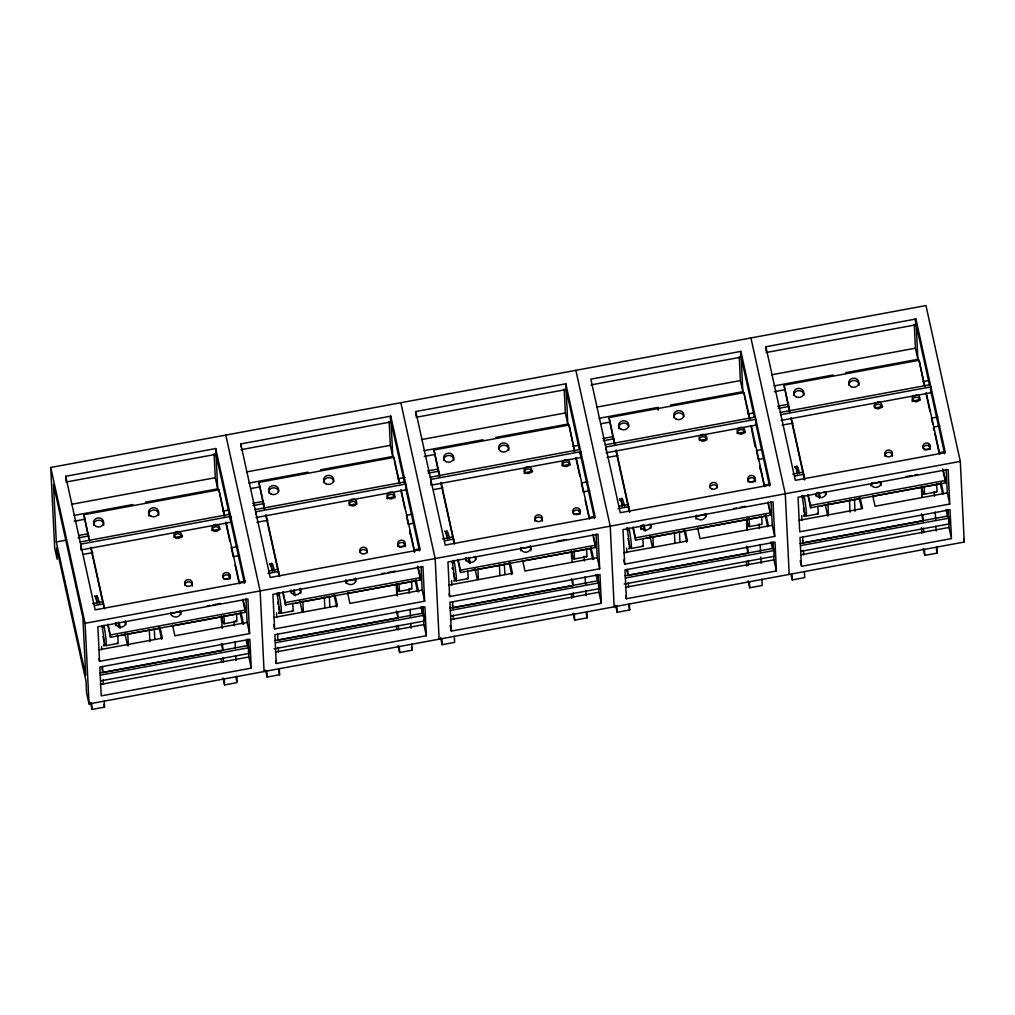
<?xml version="1.0" encoding="UTF-8"?>
<svg xmlns="http://www.w3.org/2000/svg" width="1015" height="1015" viewBox="0 0 1015 1015"><rect width="100%" height="100%" fill="white"/><g stroke="black" fill="none" stroke-linecap="round" stroke-linejoin="round"><path stroke-width="1.5" d="M50.75 467.471L925.972 305.553L960.304 461.394L964.25 542.023L89.028 703.941L86.579 692.814L86.009 681.293L56.586 547.719L57.145 559.24L54.696 548.1L50.75 467.471L85.082 623.312L89.028 703.941M65.709 476.289L215.738 448.541L245.173 582.115L95.131 609.863L65.709 476.289L65.912 480.615M240.745 443.91L390.788 416.15L420.223 549.724L270.18 577.484L240.745 443.91L240.885 446.79M415.795 411.532L565.837 383.772L595.259 517.346L445.23 545.106L415.795 411.532L416.01 415.846M740.874 351.38L590.844 379.141L620.267 512.715L770.309 484.967L740.874 351.38L742.853 391.701L670.585 405.074M765.881 346.762L915.923 319.002L945.346 452.576L795.316 480.336L765.881 346.762L766.097 351.076M65.988 482.049L216.03 454.301L244.437 583.27M241.037 449.67L391.067 421.91M416.074 417.292L566.116 389.532L579.311 449.404M591.123 384.901L741.153 357.14M766.16 352.522L916.202 324.762M71.418 504.328L215.269 477.722L214.089 453.768M246.455 471.95L390.306 445.331L389.138 421.39M421.504 439.571L565.355 412.953L564.175 389.011M596.541 407.18L740.392 380.574L739.225 356.62M771.59 374.801L915.441 348.183L914.274 324.242M73.892 515.455L132.94 504.531M145.45 502.222L217.718 488.849L215.738 448.541M248.941 483.077L307.989 472.153M320.486 469.831L392.754 456.471L390.788 416.15M423.978 450.685L483.039 439.761M495.536 437.452L567.804 424.08L565.837 383.772M599.028 418.307L658.075 407.383L658.215 410.263M774.077 385.928L833.125 375.004M845.622 372.683L917.89 359.323L915.923 319.002M89.079 540.17L83.877 514.757L218.91 489.776L224.683 515.975M264.458 509.327L258.914 482.366L393.947 457.384L399.72 483.584M439.508 476.949L433.963 449.988L568.996 425.006L574.769 451.206M614.544 444.57L609 417.596L744.033 392.615L749.806 418.827M789.594 412.179L784.049 385.218L919.082 360.236L924.855 386.436M74.171 521.215L85.057 519.211M250.768 488.545L260.094 486.819M424.27 456.445L435.143 454.441M600.867 423.775L610.18 422.05M774.356 391.689L785.229 389.671M79.145 535.413L88.419 533.7M252.634 503.313L263.469 501.321M427.683 470.935L438.505 468.93M602.732 438.556L613.555 436.551M777.769 406.165L788.604 404.16M56.307 541.959L53.478 484.371L82.913 617.945L85.729 675.533L56.307 541.959L66.026 540.158M78.079 537.925L88.914 535.92M223.008 511.116L228.565 510.088M253.128 505.546L263.951 503.541M398.058 478.737L404.998 477.443M428.178 473.155L439 471.163M573.094 446.346L578.652 445.319M603.215 440.776L614.05 438.772M748.144 413.968L753.701 412.94M778.264 408.398L789.086 406.393M923.193 381.589L928.75 380.562M80.172 541.972L230.215 514.212L230.494 519.972M255.222 509.581L405.251 481.833M430.259 477.202L580.301 449.442M605.308 444.824L755.35 417.064M780.357 412.433L930.387 384.672M780.84 414.666L930.882 386.905L931.161 392.665L781.131 420.426M255.996 517.574L406.025 489.814L405.746 484.053L255.704 511.814L255.856 514.694M432.58 484.904L581.075 457.435L580.796 451.675L430.753 479.423L431.032 485.183M606.082 452.804L756.124 425.044L755.832 419.284L605.803 447.044L605.942 449.924M83.484 554.368L92.771 552.642M174.872 537.455L182.624 536.022M212.046 530.579L219.798 529.145M256.973 522.268L267.82 520.264M349.921 505.077L356.113 503.922M387.096 498.2L394.848 496.766M433.57 489.598L442.857 487.872M524.958 472.686L532.71 471.252M562.145 465.809L569.884 464.375M607.059 457.499L617.907 455.494M700.007 440.307L706.199 439.165M737.182 433.43L744.934 431.997M782.108 425.12L792.956 423.115M875.057 407.916L882.796 406.495M912.231 401.039L919.971 399.606M231.42 547.707L237.599 546.565M406.469 515.316L412.648 514.174M581.506 482.937L587.685 481.795M756.556 450.559L761.187 449.696M931.592 418.167L937.784 417.025M233.387 556.613L239.565 555.471M408.423 524.222L413.067 523.372M583.473 491.844L589.652 490.702M758.51 459.465L763.153 458.602M939.738 425.932L933.559 427.074L933.559 429.979M92.505 603.608L103.264 601.616M223.998 579.286L230.202 578.131M269.089 570.95L278.313 569.237M399.047 546.907L405.251 545.753M442.591 538.851L453.35 536.859M574.084 514.516L580.301 513.374M619.175 506.18L628.399 504.468M749.133 482.138L755.338 480.983M792.677 474.081L803.449 472.089M924.17 449.747L930.387 448.605M94.535 605.549L103.758 603.849M268.036 573.45L278.795 571.458M444.621 540.792L453.845 539.079M618.122 508.693L628.894 506.701M794.707 476.022L803.931 474.309M238.703 582.356L245.655 581.075M413.752 549.978L419.309 548.95M588.789 517.587L594.346 516.559M763.838 485.208L769.395 484.18M938.888 452.83L944.445 451.789M85.082 623.312L960.304 461.394M207.022 605.968L210.029 605.409M213.036 604.851L220.534 603.468M382.071 573.577L385.078 573.031M388.073 572.473L395.571 571.077M557.121 541.198L566.116 539.536M733.667 508.54L736.662 507.982M739.669 507.424L745.67 506.32M905.71 476.707L911.711 475.604M914.705 475.045L917.712 474.487M170.469 613.517L181.279 611.512M345.506 581.138L356.328 579.134M520.555 548.747L529.83 547.034M695.592 516.369L706.415 514.364M870.642 483.99L879.916 482.265M245.389 609.99L245.503 612.286L110.47 637.268L110.356 634.971L245.389 609.99L243.016 599.193M420.438 577.598L420.553 579.908L285.519 604.889L285.405 602.58L420.438 577.598L418.053 566.814M595.475 545.22L595.589 547.529L460.556 572.511L460.442 570.202L595.475 545.22L593.103 534.436M770.525 512.841L770.639 515.138L635.606 540.12L635.491 537.823L770.525 512.841L768.152 502.044M945.574 480.45L945.688 482.759L810.642 507.741L810.541 505.432L945.574 480.45L943.189 469.666M120.937 635.441L159.66 628.272M172.055 625.989L240.212 613.377L242.547 623.971M295.974 603.062L334.709 595.894M347.105 593.597L415.262 580.986L417.596 591.593M471.023 570.671L509.746 563.515M522.141 561.219L590.299 548.607L592.633 559.202M646.073 538.293L684.795 531.124M697.191 528.84L765.348 516.229L767.683 526.823M821.11 505.914L859.845 498.746M872.228 496.449L940.398 483.838L942.732 494.445M106.004 645.629L117.753 643.459M223.985 623.794L236.571 621.459M281.041 613.25L292.802 611.068M399.035 591.402L411.621 589.081M456.09 580.859L467.839 578.69M574.084 559.024L586.67 556.702M631.14 548.481L642.888 546.298M749.121 526.645L761.707 524.311M806.176 516.089L817.938 513.92M924.17 494.254L936.756 491.932M98.658 649.892L162.375 638.105L160.04 627.511M245.998 598.863L247.14 622.423L174.872 635.796L172.537 625.202M273.707 617.513L337.424 605.727L335.077 595.133M421.035 566.484L422.189 590.045L349.921 603.418L347.587 592.811M448.744 585.135L512.461 573.335L510.126 562.741M596.084 534.093L597.239 557.654L524.971 571.026L522.636 560.432M623.794 552.744L687.51 540.957L685.176 530.363M771.121 501.714L772.275 525.275L700.007 538.648L697.673 528.054M798.843 520.365L862.547 508.578L860.212 497.984M946.17 469.336L947.325 492.897L875.057 506.257L872.722 495.663M99.559 661.311L249.601 633.563L247.901 599.002L97.871 626.763L99.559 661.311L98.95 658.532M274.608 628.932L424.638 601.172L422.951 566.624L272.908 594.371L274.608 628.932L273.682 624.758M449.645 596.554L599.687 568.793L598 534.233L447.958 561.993L449.645 596.554L449.036 593.762M624.694 564.162L774.737 536.402L773.037 501.854L623.007 529.614L624.694 564.162L623.768 559.988M949.774 504.024L799.731 531.784L798.044 497.223L948.086 469.463L949.774 504.024L947.325 492.897M99.775 672.932L248.269 645.464M274.824 640.554L423.318 613.085M449.873 608.163L598.355 580.694M624.91 575.784L773.405 548.316M799.96 543.406L948.454 515.924M101.931 668.403L102.845 672.577L222.881 650.361L222.577 644.297M279.455 639.907L397.918 617.983L397.626 611.905M452.322 605.029L452.931 607.807L572.968 585.604L572.676 579.527M626.75 569.859L627.981 575.429L748.017 553.213L747.712 547.148M802.408 540.259L803.03 543.038L923.054 520.835L922.762 514.757M100.269 675.165L248.764 647.684L246.937 639.412M275.319 642.774L423.801 615.306L421.986 607.021M450.356 610.396L598.85 582.927L597.023 574.642M625.405 578.004L773.899 550.536L772.072 542.251M800.454 545.626L948.936 518.158L947.109 509.873M100.548 680.913L249.043 653.444L248.764 647.684M274.05 648.826L424.092 621.066L423.801 615.306M450.647 616.156L599.129 588.687L598.85 582.927M624.136 584.056L774.179 556.296L773.899 550.536M800.734 551.386L949.215 523.918L948.936 518.158M100.345 684.453L248.84 656.984L247.965 639.184M275.382 652.074L423.877 624.593L423.674 620.279M450.432 619.683L598.926 592.214L598.051 574.414M625.481 587.304L773.963 559.836L773.76 555.51M800.518 554.913L949.012 527.445L948.137 509.644M251.289 668.111L101.246 695.871L99.838 667.071L249.88 639.31L251.289 668.111L248.84 656.984M276.296 663.48L426.338 635.733L424.917 606.932L274.887 634.692L276.296 663.48L275.687 660.702M451.332 631.102L601.375 603.341L599.966 574.553L449.924 602.301L451.332 631.102L450.114 625.532M626.382 598.723L776.424 570.963L775.016 542.162L624.974 569.923L626.382 598.723L625.773 595.932M951.461 538.584L801.431 566.332L800.023 537.544L950.053 509.784L951.461 538.584L949.012 527.445M90.5 702.481L92.035 709.447L104.532 707.125L104.24 701.06M223.034 677.969L224.569 684.922L237.066 682.613L236.761 676.294M265.549 670.103L267.085 677.056L279.582 674.747L279.29 668.682M398.083 645.578L399.618 652.544L412.115 650.222L411.811 643.916M440.586 637.712L442.121 644.677L454.631 642.355L454.327 636.303M573.12 613.2L574.655 620.152L587.165 617.843L586.848 611.525M615.636 605.333L617.171 612.286L629.668 609.977L629.376 603.912M748.169 580.821L749.704 587.774L762.202 585.465L761.897 579.146M790.99 574.338L792.207 579.908L804.717 577.598L804.413 571.534M923.219 548.43L924.741 555.395L937.251 553.074L936.934 546.755M452.183 561.549L452.855 563.312L452.791 560.927M627.029 528.384L627.879 530.934L627.79 528.257M276.93 593.153L277.793 595.703L277.742 593.306M802.002 495.726L802.928 498.555L802.84 495.878M963.641 539.244L964.25 542.023M914.972 319.192L929.397 384.647M930.412 389.253L944.622 453.73M926.213 392.602L939.801 454.251M923.916 383.974L919.082 360.236M926.276 394.683L929.981 411.519M931.453 418.193L932.772 424.13M934.891 433.786L939.281 453.68M942.643 468.981L945.688 482.759M915.441 348.183L917.89 359.323M941.108 482.62L943.443 493.227M946.069 509.581L947.731 517.143M948.733 521.685L949.215 523.918M936.325 548.899L937.251 553.074M921.519 513.882L923.054 520.835M859.159 497.68L861.494 508.274M825.385 505.432L827.758 516.178M819.156 492.529L820.158 497.109M818.09 492.199L819.435 498.289M784.049 385.218L789.822 411.418M791.18 417.584L804.768 479.232M808.156 494.648L810.541 505.432M790.951 418.345L804.54 479.993M807.927 495.409L810.642 507.741M750.922 337.944L785.267 493.785L789.201 574.414M800.201 560.775L801.127 564.949M740.544 354.362L754.348 417.025M755.629 422.824L769.573 486.109M751.506 426.528L764.752 486.642M744.49 396.459L749.552 419.411M750.897 425.539L755.084 446.778M756.746 452.068L758.37 459.491M764.232 486.058L759.842 466.164L759.994 469.044M767.936 502.894L770.639 515.138M740.392 380.574L742.853 391.701M772.275 525.275L774.737 536.402M766.071 515.011L768.406 525.605M771.019 541.959L772.352 548.011M773.963 559.836L776.424 570.963M746.482 546.26L748.017 553.213M684.123 530.071L686.787 542.175M650.006 536.275L652.366 547.034M644.106 524.92L645.451 531.01M643.053 524.577L644.385 530.68M609 417.596L614.773 443.809M616.13 449.962L629.719 511.623M633.119 527.026L635.491 537.823M615.915 450.736L629.49 512.385M632.891 527.787L635.606 540.12M628.754 605.803L629.668 609.977M575.886 370.323L610.218 526.163L614.164 606.792M579.984 452.474L594.524 518.5M576.127 457.372L589.702 519.02M574.503 451.802L568.996 425.006M575.848 457.917L579.895 476.289M581.367 482.962L583.333 491.869M585.135 500.078L588.852 516.914M593.229 536.808L595.589 547.529M565.355 412.953L567.804 424.08M597.239 557.654L599.687 568.793M591.022 547.389L593.686 559.506M595.97 574.35L597.302 580.402M598.647 586.454L599.129 588.687M598.926 592.214L601.375 603.341M586.239 613.669L587.165 617.843M571.432 578.639L572.968 585.604M509.073 562.45L511.738 574.553M474.957 568.666L477.329 579.413M469.07 557.298L470.402 563.388M468.334 558.491L469.349 563.059M433.963 449.988L439.736 476.187M441.094 482.353L454.669 544.002M458.07 559.417L460.442 570.202M440.865 483.115L454.111 543.228M457.841 560.178L460.556 572.511M400.836 402.714L435.169 558.542L439.114 639.171M390.153 417.736L404.604 483.33M405.543 487.581L419.487 550.879M401.077 489.75L414.666 551.399M394.404 461.216L399.123 482.645M400.811 490.296L404.858 508.667M406.647 516.825L408.284 524.248M414.475 552.363L409.755 530.934L409.895 533.814M417.508 566.129L420.553 579.908M390.306 445.331L392.754 456.471M422.189 590.045L424.638 601.172M415.972 579.781L418.649 591.885M420.933 606.729L422.925 615.813M423.877 624.593L426.338 635.733M411.506 647.443L412.115 650.222M396.396 611.03L397.918 617.983M334.036 594.828L336.701 606.945M299.92 601.045L302.28 611.791M294.02 589.69L295.365 595.78M293.297 590.87L294.299 595.437M258.914 482.366L264.687 508.566M266.044 514.732L279.632 576.38M283.02 591.796L285.405 602.58M265.816 515.493L279.062 575.606M282.792 592.557L285.519 604.889M278.668 670.572L279.582 674.747M225.799 435.092L260.132 590.933L264.078 671.562M226.041 522.141L239.616 583.79M224.417 516.559L218.91 489.776M225.761 522.687L229.809 541.046M231.28 547.732L233.247 556.639M235.049 564.847L238.766 581.684M243.143 601.578L245.503 612.286M215.269 477.722L217.718 488.849M247.14 622.423L249.601 633.563M240.936 612.159L243.6 624.263M246.214 640.63L247.559 646.682M248.548 651.224L249.043 653.444M235.848 677.043L236.761 681.217M221.346 643.409L222.881 650.361M158.987 627.219L161.651 639.323M124.87 633.436L127.573 645.718M118.971 622.068L120.316 628.158M118.248 623.261L119.263 627.828M83.877 514.757L89.65 540.957M91.007 547.123L104.583 608.772M107.983 624.174L110.356 634.971M90.779 547.884L104.012 607.985M107.755 624.948L110.47 637.268M103.923 704.347L104.532 707.125M102.693 625.684L102.807 628.019L102.02 626.065A25.489 1.726 79.5 0 1 103.378 645.159M930.527 387.552L930.679 390.432M934.231 491.488L934.472 496.234M935.246 512.017L935.627 519.921M935.931 526.227L936.173 530.972M921.722 486.54L922.242 497.299M921.417 487.428L921.861 496.538M923.409 528.105L923.637 532.659M924.449 549.331L924.741 555.395M921.48 527.584L921.772 533.649M854.452 498.987L855.049 511.281M849.453 499.913L850.05 512.207M827.948 503.897L828.468 514.643M801.685 515.709L801.913 520.264M802.725 536.96L803.03 543.038M803.385 550.32L803.601 554.862M791.903 573.589L792.207 579.908M773.1 542.035L773.544 551.196M759.195 523.88L759.423 528.612M760.197 544.408L760.578 552.3M760.819 557.032L761.123 563.35M744.033 392.615L744.147 394.924M746.672 518.931L747.192 529.678M746.52 522.852L746.9 530.439M748.372 560.496L748.588 565.038M749.4 581.709L749.704 587.774M746.507 561.485L746.736 566.027M679.403 531.378L679.936 542.124M674.404 532.304L674.924 543.05M652.899 536.275L653.419 547.022M626.648 548.087L626.864 552.642M627.689 569.352L627.981 575.429M628.336 582.699L628.564 587.241M616.854 605.98L617.171 612.286M580.44 452.322L580.58 455.202M584.145 556.258L584.374 561.003M585.148 576.786L585.541 584.678M585.845 590.996L586.074 595.742M571.623 551.31L572.155 562.056M571.331 552.198L571.635 558.275M573.323 592.874L573.538 597.416M574.363 614.088L574.655 620.152M571.458 593.864L571.686 598.419M504.366 563.756L504.886 574.503M499.355 564.683L499.888 575.429M477.849 568.654L478.382 579.413M451.599 580.479L451.827 585.033M452.639 601.73L452.931 607.807M453.286 615.077L453.515 619.632M441.817 638.359L442.121 644.677M423.014 606.792L423.458 615.953M409.108 588.649L409.337 593.382M410.111 609.165L410.491 617.069M410.809 623.388L411.037 628.12M393.947 457.384L394.061 459.694M396.586 583.688L397.182 595.983M396.357 586.099L396.814 595.209M398.273 625.253L398.502 629.808M399.314 646.479L399.618 652.544M396.421 626.255L396.56 629.287M329.317 596.135L329.837 606.894M324.318 597.061L324.838 607.82M302.813 601.045L303.333 611.791M276.549 612.857L276.778 617.412M277.59 634.121L277.894 640.186M278.25 647.469L278.465 652.011M266.767 670.737L267.085 677.056M234.059 621.028L234.287 625.76M235.061 641.556L235.366 647.875M235.759 655.766L235.988 660.499M221.536 616.08L222.145 628.361M221.245 616.968L221.46 621.523M223.237 657.644L223.452 662.186M224.277 678.857L224.569 684.922M221.371 658.634L221.524 661.666M154.267 628.526L154.8 639.272M149.268 629.452L149.877 641.734M127.763 633.423L128.372 645.718M101.589 646.758L101.728 649.803M102.553 666.5L102.845 672.577M103.2 679.847L103.428 684.389M91.731 703.129L92.035 709.447M117.499 635.022A25.489 1.726 79.5 0 1 117.207 642.761M115.697 623.02A25.489 1.726 79.5 0 1 116.103 625.405M103.949 625.189A25.489 1.726 79.5 0 1 106.283 644.817A25.489 1.726 79.5 0 1 102.984 636.671M96.793 602.174A25.489 1.726 79.5 0 1 99.521 603.532M148.634 514.174A5.1 4.542 -2.8 0 1 154.343 510.063A5.1 4.542 -2.8 0 1 158.746 515.214M148.9 516.153A5.1 4.542 -2.8 0 1 148.71 515.506M180.277 610.484A5.1 4.542 -2.8 0 1 176.775 616.892A5.1 4.542 -2.8 0 1 170.571 612.502M174.136 537.404A3.819 3.413 -2.8 0 1 178.056 533.801A3.819 3.413 -2.8 0 1 181.748 537.506M222.805 577.624A3.819 3.413 -2.8 0 1 230.38 578.068M125.264 620.66A5.1 4.542 -2.8 0 1 121.762 627.067A5.1 4.542 -2.8 0 1 115.558 622.677M192.355 585.604A3.819 3.413 -2.8 0 1 192.254 586.099M184.73 585.16A3.819 3.413 -2.8 0 1 188.46 581.887A3.819 3.413 -2.8 0 1 192.355 584.932M212.148 530.376A3.819 3.413 -2.8 0 1 215.599 526.785A3.819 3.413 -2.8 0 1 219.748 529.64M170.685 614.582A5.1 4.542 -2.8 0 1 171.421 612.464M179.211 611.373A5.1 4.542 -2.8 0 1 180.873 614.506M93.621 525.25A5.1 4.542 -2.8 0 1 98.709 520.213A5.1 4.542 -2.8 0 1 103.758 525.161M115.723 625.646A5.1 4.542 -2.8 0 1 116.408 622.639M124.376 621.7A5.1 4.542 -2.8 0 1 125.86 624.682M94.509 596.287A25.489 1.726 79.5 0 1 97.402 603.443M223.82 615.813A25.489 1.726 79.5 0 1 221.359 616.219M236.33 613.491A25.489 1.726 79.5 0 1 235.911 620.647M228.895 575.086A25.489 1.726 79.5 0 1 229.936 578.931M292.65 603.544A25.489 1.726 79.5 0 1 292.383 610.637M290.747 590.629A25.489 1.726 79.5 0 1 291.14 593.026M278.985 592.811A25.489 1.726 79.5 0 1 281.345 611.893A25.489 1.726 79.5 0 1 278.706 606.932M278.034 604.293A25.489 1.726 79.5 0 1 277.564 602.326M271.931 570.646A25.489 1.726 79.5 0 1 274.558 571.153M323.684 482.683A5.1 4.542 -2.8 0 1 328.264 477.672A5.1 4.542 -2.8 0 1 333.821 481.719M355.326 578.093A5.1 4.542 -2.8 0 1 351.812 584.5A5.1 4.542 -2.8 0 1 345.62 580.111M349.173 505.013A3.819 3.413 -2.8 0 1 352.636 501.435A3.819 3.413 -2.8 0 1 356.772 504.29M397.855 546.577A3.819 3.413 -2.8 0 1 401.61 542.467A3.819 3.413 -2.8 0 1 405.353 546.514M389.265 492.415A3.819 3.413 -2.8 0 1 394.721 495.51A3.819 3.413 -2.8 0 1 389.138 498.53A3.819 3.413 -2.8 0 1 388.618 492.77M300.313 588.281A5.1 4.542 -2.8 0 1 296.799 594.689A5.1 4.542 -2.8 0 1 290.607 590.299M359.805 552.439A3.819 3.413 -2.8 0 1 367.405 552.718M387.223 497.325A3.819 3.413 -2.8 0 1 391.384 494.394A3.819 3.413 -2.8 0 1 394.822 497.934M387.349 498.809A3.819 3.413 -2.8 0 1 387.223 498.314M345.785 583.092A5.1 4.542 -2.8 0 1 346.458 580.072M354.26 578.981A5.1 4.542 -2.8 0 1 355.77 581.24M268.671 492.859A5.1 4.542 -2.8 0 1 273.124 487.872A5.1 4.542 -2.8 0 1 278.782 491.666M299.247 589.157A5.1 4.542 -2.8 0 1 300.846 593.191M290.734 592.151A5.1 4.542 -2.8 0 1 291.445 590.248M277.082 593.775A25.489 1.726 79.5 0 1 278.567 613.073M269.483 564.835A25.489 1.726 79.5 0 1 272.451 571.064M398.87 583.422A25.489 1.726 79.5 0 1 396.408 583.828M411.38 581.113A25.489 1.726 79.5 0 1 410.961 588.269M403.945 542.708A25.489 1.726 79.5 0 1 404.985 546.552M467.687 571.153A25.489 1.726 79.5 0 1 467.293 578.004M465.784 558.25A25.489 1.726 79.5 0 1 466.19 560.648M454.035 560.42A25.489 1.726 79.5 0 1 456.382 579.882A25.489 1.726 79.5 0 1 453.312 572.828M452.373 568.908A25.489 1.726 79.5 0 1 452.132 567.842M446.879 537.404A25.489 1.726 79.5 0 1 449.607 538.762M498.758 449.188A5.1 4.542 -2.8 0 1 504.43 445.293A5.1 4.542 -2.8 0 1 508.87 450.229M530.376 545.715A5.1 4.542 -2.8 0 1 526.734 552.147A5.1 4.542 -2.8 0 1 520.67 547.504M524.374 473.459A3.819 3.413 -2.8 0 1 524.26 472.965M524.235 472.14A3.819 3.413 -2.8 0 1 528.244 469.032A3.819 3.413 -2.8 0 1 531.86 472.406M572.866 513.019A3.819 3.413 -2.8 0 1 580.453 513.133M564.835 459.846A3.819 3.413 -2.8 0 1 569.72 463.525A3.819 3.413 -2.8 0 1 563.909 466.012A3.819 3.413 -2.8 0 1 563.82 460.29M475.54 556.309A5.1 4.542 -2.8 0 1 471.48 562.361A5.1 4.542 -2.8 0 1 465.657 557.692M534.88 521.215A3.819 3.413 -2.8 0 1 538.648 517.117A3.819 3.413 -2.8 0 1 542.378 521.164M526.303 467.065A3.819 3.413 -2.8 0 1 531.746 470.161A3.819 3.413 -2.8 0 1 526.176 473.18A3.819 3.413 -2.8 0 1 525.656 467.42M562.234 465.441A3.819 3.413 -2.8 0 1 566.066 462.003A3.819 3.413 -2.8 0 1 569.872 465.378M529.297 546.603A5.1 4.542 -2.8 0 1 530.908 550.625M520.822 550.701A5.1 4.542 -2.8 0 1 521.634 547.504M443.695 460.252A5.1 4.542 -2.8 0 1 448.922 455.443A5.1 4.542 -2.8 0 1 453.857 460.404M465.809 560.876A5.1 4.542 -2.8 0 1 466.621 557.679M474.284 556.778A5.1 4.542 -2.8 0 1 475.934 559.696M452.132 561.384A25.489 1.726 79.5 0 1 453.845 581.075M444.646 531.327A25.489 1.726 79.5 0 1 447.488 538.686M573.919 551.043A25.489 1.726 79.5 0 1 571.445 551.45M586.416 548.734A25.489 1.726 79.5 0 1 586.137 556.169M578.981 510.329A25.489 1.726 79.5 0 1 580.022 514.161M642.736 538.775A25.489 1.726 79.5 0 1 642.33 545.613M641.036 527.077A25.489 1.726 79.5 0 1 641.417 529.437M629.072 528.041A25.489 1.726 79.5 0 1 631.432 547.136A25.489 1.726 79.5 0 1 628.793 542.162M628.348 540.449A25.489 1.726 79.5 0 1 627.892 538.559M622.017 505.876A25.489 1.726 79.5 0 1 624.656 506.384M673.744 417.698A5.1 4.542 -2.8 0 1 678.35 412.915A5.1 4.542 -2.8 0 1 683.882 416.721M705.742 514.174A5.1 4.542 -2.8 0 1 701.898 519.743A5.1 4.542 -2.8 0 1 695.795 516.242M699.259 440.091A3.819 3.413 -2.8 0 1 703.091 436.64A3.819 3.413 -2.8 0 1 706.909 440.028M747.903 481.643A3.819 3.413 -2.8 0 1 751.696 477.697A3.819 3.413 -2.8 0 1 755.465 481.579M740.43 427.353A3.819 3.413 -2.8 0 1 744.693 431.527A3.819 3.413 -2.8 0 1 738.692 433.481A3.819 3.413 -2.8 0 1 739.022 427.81M650.729 524.349A5.1 4.542 -2.8 0 1 646.771 529.944A5.1 4.542 -2.8 0 1 640.744 526.189M709.904 487.669A3.819 3.413 -2.8 0 1 717.478 487.784M701.873 434.496A3.819 3.413 -2.8 0 1 706.757 438.176A3.819 3.413 -2.8 0 1 700.946 440.662A3.819 3.413 -2.8 0 1 700.857 434.928M737.283 432.885A3.819 3.413 -2.8 0 1 741.102 429.611A3.819 3.413 -2.8 0 1 744.909 432.834M696.112 519.185A5.1 4.542 -2.8 0 1 696.683 515.125M704.156 514.072A5.1 4.542 -2.8 0 1 705.92 516.686M618.884 428.749A5.1 4.542 -2.8 0 1 622.601 423.204A5.1 4.542 -2.8 0 1 628.78 426.465M649.143 524.248A5.1 4.542 -2.8 0 1 650.97 528.193M641.099 529.361A5.1 4.542 -2.8 0 1 640.947 528.929M640.96 526.722A5.1 4.542 -2.8 0 1 641.67 525.301M626.966 527.8A25.489 1.726 79.5 0 1 628.78 548.531M619.569 500.078A25.489 1.726 79.5 0 1 622.538 506.295M748.842 517.739A25.489 1.726 79.5 0 1 746.494 519.058M761.466 516.343A25.489 1.726 79.5 0 1 761.529 524.286M753.841 477.316A25.489 1.726 79.5 0 1 755.071 481.782M817.785 506.396A25.489 1.726 79.5 0 1 817.38 513.235M815.87 493.48A25.489 1.726 79.5 0 1 816.276 495.878M804.121 495.663A25.489 1.726 79.5 0 1 806.468 515.113A25.489 1.726 79.5 0 1 803.398 508.058M797.067 473.498A25.489 1.726 79.5 0 1 799.477 473.117M848.794 385.091A5.1 4.542 -2.8 0 1 854.021 380.498A5.1 4.542 -2.8 0 1 858.982 385.231M880.728 481.567A5.1 4.542 -2.8 0 1 876.947 487.352A5.1 4.542 -2.8 0 1 870.807 483.635M874.308 407.535A3.819 3.413 -2.8 0 1 878.14 404.262A3.819 3.413 -2.8 0 1 881.946 407.472M922.99 448.097A3.819 3.413 -2.8 0 1 930.514 448.199M916.038 394.924A3.819 3.413 -2.8 0 1 919.603 399.517A3.819 3.413 -2.8 0 1 913.5 400.925A3.819 3.413 -2.8 0 1 914.236 395.343M825.715 491.742A5.1 4.542 -2.8 0 1 821.934 497.528A5.1 4.542 -2.8 0 1 815.794 493.81M884.94 456.293A3.819 3.413 -2.8 0 1 888.734 452.347A3.819 3.413 -2.8 0 1 892.502 456.23M877.468 402.003A3.819 3.413 -2.8 0 1 881.718 406.165A3.819 3.413 -2.8 0 1 875.729 408.132A3.819 3.413 -2.8 0 1 876.059 402.46M912.434 401.496A3.819 3.413 -2.8 0 1 915.593 397.271A3.819 3.413 -2.8 0 1 919.958 400.443M879.003 481.554A5.1 4.542 -2.8 0 1 881.033 485.639M870.883 485.716A5.1 4.542 -2.8 0 1 871.162 483.736M871.352 483.318A5.1 4.542 -2.8 0 1 871.872 482.556M793.781 395.266A5.1 4.542 -2.8 0 1 799.008 390.686A5.1 4.542 -2.8 0 1 803.956 395.406M815.87 495.891A5.1 4.542 -2.8 0 1 816.238 493.709M816.58 493.1A5.1 4.542 -2.8 0 1 816.859 492.732M823.99 491.729A5.1 4.542 -2.8 0 1 825.982 494.698M802.015 495.409A25.489 1.726 79.5 0 1 803.411 515.29M794.631 467.319A25.489 1.726 79.5 0 1 797.587 473.916M924.005 486.274A25.489 1.726 79.5 0 1 921.544 486.68M936.502 483.965A25.489 1.726 79.5 0 1 936.35 491.628M928.89 444.938A25.489 1.726 79.5 0 1 930.121 449.391M230.71 516.432L80.667 544.192L80.946 549.952L230.989 522.192L230.71 516.432M224.518 578.931A3.819 3.413 -2.8 0 0 230.265 575.924A3.819 3.413 -2.8 0 0 224.543 573.018A3.819 3.413 -2.8 0 0 224.518 578.931M96.019 526.417A5.1 4.542 -2.8 0 0 103.682 522.421A5.1 4.542 -2.8 0 0 96.044 518.538A5.1 4.542 -2.8 0 0 96.019 526.417M186.519 585.959A3.819 3.413 -2.8 0 0 192.254 582.965A3.819 3.413 -2.8 0 0 186.532 580.047A3.819 3.413 -2.8 0 0 186.519 585.959M213.924 530.845A3.819 3.413 -2.8 0 0 219.671 527.838A3.819 3.413 -2.8 0 0 213.949 524.933A3.819 3.413 -2.8 0 0 213.924 530.845M151.032 516.242A5.1 4.542 -2.8 0 0 158.695 512.245A5.1 4.542 -2.8 0 0 151.057 508.363A5.1 4.542 -2.8 0 0 151.032 516.242M175.925 537.874A3.819 3.413 -2.8 0 0 181.66 534.88A3.819 3.413 -2.8 0 0 175.938 531.962A3.819 3.413 -2.8 0 0 175.925 537.874M399.567 546.539A3.819 3.413 -2.8 0 0 405.315 543.545A3.819 3.413 -2.8 0 0 399.58 540.64A3.819 3.413 -2.8 0 0 399.567 546.539M271.068 494.026A5.1 4.542 -2.8 0 0 278.719 490.029A5.1 4.542 -2.8 0 0 271.094 486.16A5.1 4.542 -2.8 0 0 271.068 494.026M361.556 553.568A3.819 3.413 -2.8 0 0 367.303 550.574A3.819 3.413 -2.8 0 0 361.581 547.669A3.819 3.413 -2.8 0 0 361.556 553.568M326.081 483.851A5.1 4.542 -2.8 0 0 333.732 479.854A5.1 4.542 -2.8 0 0 326.107 475.972A5.1 4.542 -2.8 0 0 326.081 483.851M350.962 505.483A3.819 3.413 -2.8 0 0 356.709 502.488A3.819 3.413 -2.8 0 0 350.987 499.583A3.819 3.413 -2.8 0 0 350.962 505.483M574.617 514.161A3.819 3.413 -2.8 0 0 580.352 511.167A3.819 3.413 -2.8 0 0 574.63 508.249A3.819 3.413 -2.8 0 0 574.617 514.161M446.105 461.647A5.1 4.542 -2.8 0 0 453.768 457.651A5.1 4.542 -2.8 0 0 446.131 453.768A5.1 4.542 -2.8 0 0 446.105 461.647M536.605 521.19A3.819 3.413 -2.8 0 0 542.34 518.196A3.819 3.413 -2.8 0 0 536.618 515.29A3.819 3.413 -2.8 0 0 536.605 521.19M501.118 451.472A5.1 4.542 -2.8 0 0 508.781 447.475A5.1 4.542 -2.8 0 0 501.144 443.593A5.1 4.542 -2.8 0 0 501.118 451.472M749.654 481.782A3.819 3.413 -2.8 0 0 755.401 478.776A3.819 3.413 -2.8 0 0 749.679 475.87A3.819 3.413 -2.8 0 0 749.654 481.782M621.155 429.269A5.1 4.542 -2.8 0 0 628.805 425.272A5.1 4.542 -2.8 0 0 621.18 421.39A5.1 4.542 -2.8 0 0 621.155 429.269M711.642 488.811A3.819 3.413 -2.8 0 0 717.389 485.817A3.819 3.413 -2.8 0 0 711.667 482.899A3.819 3.413 -2.8 0 0 711.642 488.811M676.168 419.081A5.1 4.542 -2.8 0 0 683.831 415.084A5.1 4.542 -2.8 0 0 676.193 411.215A5.1 4.542 -2.8 0 0 676.168 419.081M924.703 449.391A3.819 3.413 -2.8 0 0 930.438 446.397A3.819 3.413 -2.8 0 0 924.716 443.492A3.819 3.413 -2.8 0 0 924.703 449.391M796.204 396.878A5.1 4.542 -2.8 0 0 803.855 392.881A5.1 4.542 -2.8 0 0 796.217 388.999A5.1 4.542 -2.8 0 0 796.204 396.878M886.691 456.42A3.819 3.413 -2.8 0 0 892.439 453.426A3.819 3.413 -2.8 0 0 886.704 450.52A3.819 3.413 -2.8 0 0 886.691 456.42M851.217 386.702A5.1 4.542 -2.8 0 0 858.868 382.706A5.1 4.542 -2.8 0 0 851.242 378.823A5.1 4.542 -2.8 0 0 851.217 386.702"/></g></svg>
